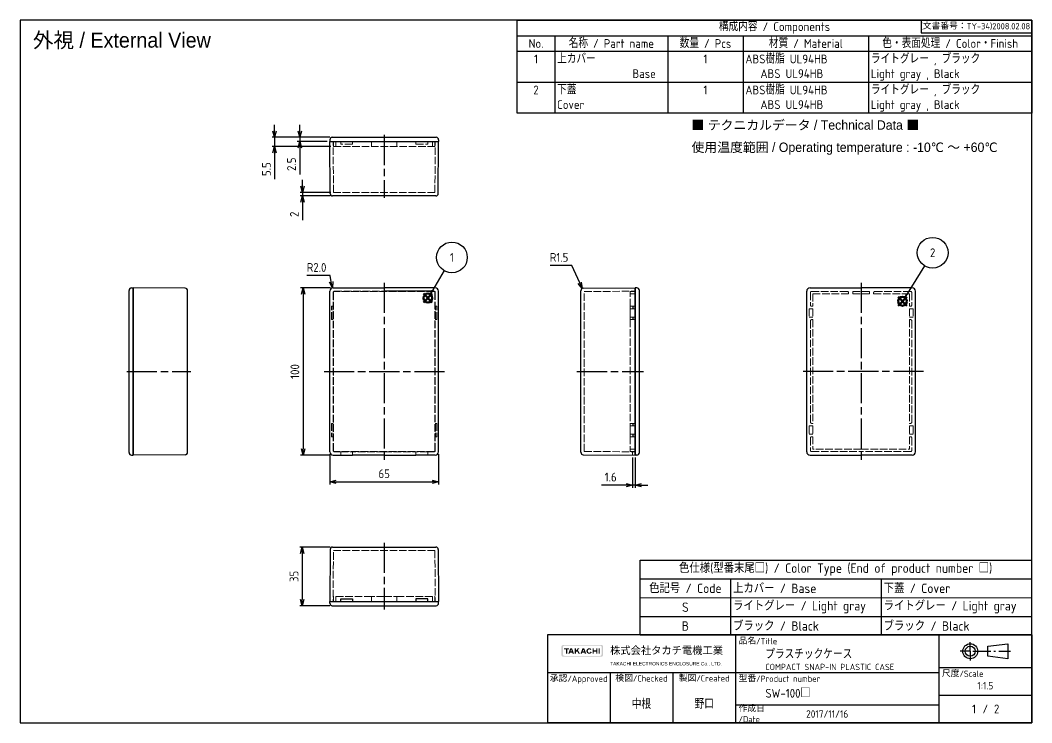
# Model space of a CAD drawing. Header units: millimetres. Extents: x 0 to 1248, y 0 to 420.
# Drawn here: x 0 to 604, y 0 to 420 of the extents above; entities that cross this region are included whole.
import ezdxf
from ezdxf.enums import TextEntityAlignment as Align

# ---------------------------------------------------------------- set-up
doc = ezdxf.new("R2010")
doc.units = ezdxf.units.MM
doc.header["$LTSCALE"] = 1.5
for name, pattern in [('AM_ISO02W050x2', [3.75, 3, -0.75]), ('AM_ISO08W050', [18, 12, -1.5, 3, -1.5]), ('gen7a', [6.875, 4.75, -0.875, 0.375, -0.875])]:
    doc.linetypes.add(name, pattern=pattern)
doc.layers.add('7A', color=4, linetype='gen7a')
doc.layers.add('RAHM2', color=1, linetype='Continuous')
doc.layers.add('AM_12', color=7, linetype='Continuous', lineweight=50, plot=False)
for name, color, linetype, lineweight in [('AM_5', 3, 'Continuous', 25), ('AM_7', 4, 'AM_ISO08W050', 25), ('AM_8', 1, 'Continuous', 25), ('Symbol (ISO)', 7, 'Continuous', 18), ('上ｶﾊﾞｰ', 7, 'Continuous', 25), ('上ｶﾊﾞｰ0', 7, 'AM_ISO02W050x2', 13), ('下蓋', 2, 'Continuous', 25), ('下蓋0', 2, 'AM_ISO02W050x2', 13), ('ﾎﾞﾃﾞｨｰ', 2, 'Continuous', 25)]:
    doc.layers.add(name, color=color, linetype=linetype, lineweight=lineweight)
doc.styles.add('ACISOTS', font='isocp.shx', dxfattribs={"height": 1, "bigfont": 'extfont.shx'})
doc.styles.add('Note Text (TK)', font='')
doc.styles.get("Standard").update_dxf_attribs({"font": 'ISOCP.SHX', "bigfont": 'EXTFONT.SHX'})
doc.styles.add('takachi1', font='', dxfattribs={"height": 2.5})
doc.styles.get('Note Text (TK)').set_extended_font_data('MS PGothic')
doc.styles.get('takachi1').set_extended_font_data('MS PGothic')
doc.dimstyles.new('AM_ISO$0', dxfattribs={"dimtxt": 3.5, "dimasz": 2.5, "dimexe": 1, "dimexo": 1, "dimgap": 1.5, "dimtad": 1, "dimdsep": 46, "dimtxsty": 'Standard', "dimblk": 'OPEN30', "dimcen": 0, "dimclrd": 3, "dimclre": 3, "dimclrt": 2, "dimadec": 0, "dimazin": 2, "dimtp": 0.1, "dimtm": 0.1, "dimtfac": 0.71, "dimtmove": 0, "dimatfit": 3, "dimldrblk": 'OPEN30', "dimfxl": 0, "dimlwd": -1, "dimlwe": -1, "dimarcsym": 0})
doc.dimstyles.new('AM_ISO$3', dxfattribs={"dimtxt": 3.5, "dimasz": 2.5, "dimexe": 1, "dimexo": 1, "dimgap": 1.5, "dimtad": 1, "dimtoh": 1, "dimdsep": 46, "dimtxsty": 'Standard', "dimblk": 'OPEN30', "dimcen": 0, "dimclrd": 3, "dimclre": 3, "dimclrt": 2, "dimadec": 0, "dimazin": 2, "dimtp": 0.1, "dimtm": 0.1, "dimtfac": 0.71, "dimtofl": 0, "dimtmove": 0, "dimatfit": 0, "dimldrblk": 'OPEN30', "dimfxl": 0, "dimlwd": -1, "dimlwe": -1, "dimarcsym": 0})

# ---------------------------------------------------------------- blocks, each defined once
blk = doc.blocks.new('TK-A3')
for p, q in [((359, 280), (359, 275)), ((359, 275), (403, 275))]:
    blk.add_line(p, q)
blk.add_lwpolyline([(0, 0), (403, 0), (403, 280), (0, 280.0000000000001)], close=True)
at = {"insert": (402.3592953827349, 276.108542987227), "char_height": 2.5, "width": 43.07840397728299, "attachment_point": 9}
blk.add_mtext('(文書番号：TY-34)2008.02.08', dxfattribs=at)
blk = doc.blocks.new('A$C0FAF06CF')
at = {"layer": 'AM_8'}
h = blk.add_hatch(color=1, dxfattribs=at)
edge = h.paths.add_edge_path()
edge.add_line((-8.013599999999968, -2.411500000000411), (8.013600000000068, -2.411500000000414))
edge.add_arc((8.013600000000054, -1.773380000000513), 0.6381199999999012, 270, 360)
edge.add_line((8.651719999999955, -1.773380000000513), (8.651719999999969, 1.773379999999486))
edge.add_arc((8.013600000000025, 1.773379999999429), 0.638119999999958, 5.103880138248065e-12, 90.0000000000013)
edge.add_line((8.013599999999997, 2.411499999999391), (-8.013599999999997, 2.411499999999387))
edge.add_arc((-8.013600000000025, 1.773379999999436), 0.638119999999951, 89.99999999999682, 179.9999999999955)
edge.add_line((-8.651719999999983, 1.773379999999486), (-8.651719999999983, -1.773380000000506))
edge.add_arc((-8.013600000000025, -1.773380000000458), 0.638119999999951, 180.0000000000043, 270.0000000000045)
edge = h.paths.add_edge_path(flags=16)
edge.add_line((-7.471939999999961, 2.092439999999486), (7.471940000000018, 2.092439999999479))
edge.add_arc((7.471940000000046, 1.550779999999479), 0.5416600000000003, 7.958078640513122e-13, 90.00000000000148, ccw=False)
edge.add_line((8.013600000000025, 1.550779999999486), (8.013600000000025, -1.550780000000506))
edge.add_arc((7.471940000000018, -1.550780000000502), 0.5416600000000074, 270, 359.99999999999966, ccw=False)
edge.add_line((7.471940000000018, -2.092440000000506), (-7.471939999999961, -2.092440000000513))
edge.add_arc((-7.471939999999961, -1.550780000000506), 0.5416600000000074, 180, 270, ccw=False)
edge.add_line((-8.013599999999968, -1.550780000000506), (-8.013599999999968, 1.550779999999486))
edge.add_arc((-7.471939999999961, 1.550779999999486), 0.5416600000000003, 90, 180, ccw=False)
for points in [[(-5.453699999999969, 0.5935999999994923), (-5.453699999999969, 1.038799999999492), (-7.531299999999987, 1.038799999999492), (-7.531299999999987, 0.5935999999994923), (-6.759619999999984, 0.5935999999994923), (-6.759619999999984, -1.224300000000516), (-6.225379999999973, -1.224300000000516), (-6.225379999999973, 0.5935999999994923)], [(-3.146079999999984, 1.038799999999492), (-3.146079999999984, -1.224300000000516), (-2.671199999999942, -1.224300000000516), (-2.671199999999942, -0.6184186206901412), (-2.193432261217481, -0.1027759420753025), (-1.520149446800417, -1.224300000000516), (-0.9571799999999939, -1.224300000000516), (-1.851807874889658, 0.2659306476478651), (-1.135707252964409, 1.038799999999492), (-1.788279380580377, 1.038799999999492), (-2.671199999999942, 0.08588602895155795), (-2.671199999999942, 1.038799999999492)], [(4.304715008555604, 1.038799999999492), (4.304715008555604, -1.224300000000516), (4.775885008555576, -1.224300000000516), (4.775885008555576, -0.3153500000005121), (5.829525008555606, -0.3153500000005121), (5.829525008555606, -1.224300000000516), (6.300695008555579, -1.224300000000516), (6.300695008555579, 1.038799999999492), (5.829525008555606, 1.038799999999492), (5.829525008555606, 0.1298499999994878), (4.775885008555576, 0.1298499999994878), (4.775885008555576, 1.038799999999492)], [(7.28013500855559, -1.224300000000516), (7.28013500855559, 1.038799999999492), (6.805255008555605, 1.038799999999492), (6.805255008555605, -1.224300000000516)]]:
    blk.add_hatch(color=1, dxfattribs=at).paths.add_polyline_path(points)
h = blk.add_hatch(color=1, dxfattribs=at)
h.paths.add_polyline_path([(-5.264049114754044, -1.224300000000516), (-5.084217508196673, -0.7345800000005109), (-4.161102491803263, -0.7345800000005109), (-3.981270885245877, -1.224300000000516), (-3.420619999999971, -1.224300000000516), (-4.251659999999958, 1.038799999999492), (-4.993659999999977, 1.038799999999492), (-5.82469999999995, -1.224300000000516)])
h.paths.add_polyline_path([(-4.332759934426207, -0.2671200000005083), (-4.912560065573729, -0.2671200000005083), (-4.622659999999968, 0.5223399999994971)], flags=16)
h = blk.add_hatch(color=1, dxfattribs=at)
h.paths.add_polyline_path([(-0.1961891147540484, -1.224300000000516), (-0.01635750819667692, -0.7345800000005109), (0.9067575081967476, -0.7345800000005109), (1.086589114754119, -1.224300000000516), (1.647240000000011, -1.224300000000516), (0.8162000000000376, 1.038799999999492), (0.07420000000001892, 1.038799999999492), (-0.7568399999999542, -1.224300000000516)])
h.paths.add_polyline_path([(0.7351000655737892, -0.2671200000005083), (0.1552999344262673, -0.2671200000005083), (0.4452000000000282, 0.5223399999994971)], flags=16)
h = blk.add_hatch(color=1, dxfattribs=at)
edge = h.paths.add_edge_path()
edge.add_ellipse((2.878960000000006, -0.09275000000052636), major_axis=(0, 0.7271600000000495), ratio=0.8673469387754512, start_angle=304.6510247185947, end_angle=609.4109213221484)
edge.add_line((3.469375036740871, -0.3484654247793539), (3.941135008555591, -0.5527900000005097))
edge.add_arc((2.878960000000006, -0.09275000000051214), 1.157520000000027, 38.550540790803325, 336.58201840165333, ccw=False)
edge.add_line((3.784208621486187, 0.6286219454599618), (3.397792961318373, 0.3206961337928842))
blk = doc.blocks.new('TK-仕様書(和英併記)NEW')
for p, q in [((0, 35), (-193, 35)), ((-193, 35), (-193, 0)), ((-118, 35), (-118, 0)), ((-37, 35), (-37, 0)), ((0, 35), (0, 0)), ((-17.5, 30.5), (-9.5, 31.5)), ((-17.5, 26.5), (-17.5, 30.5)), ((-9.5, 31.5), (-9.5, 25.5)), ((-9.5, 25.5), (-17.5, 26.5)), ((-37, 22), (0, 22)), ((-193, 19.99999999999994), (-37, 19.99999999999994)), ((-168.0000000000001, 19.99999999999994), (-168, 0)), ((-143.0000000000001, 19.99999999999994), (-143, 0)), ((-37, 11), (0, 11)), ((-37.00000000000011, 7), (-118, 7)), ((0, 0), (-193, 0))]:
    blk.add_line(p, q)
for radius in [3, 2]:
    blk.add_circle((-24.5, 28.5), radius)
at = {"layer": '7A'}
for p, q in [((-24.5, 28.5), (-28.5, 28.5)), ((-24.5, 28.5), (-24.5, 32.07478664473149)), ((-24.5, 28.5), (-24.5, 24.78991724228479)), ((-23.5, 28.5), (-8.5, 28.5))]:
    blk.add_line(p, q, dxfattribs=at)
at = {"xscale": 0.96, "yscale": 0.96, "zscale": 0.96}
blk.add_blockref('A$C0FAF06CF', (-179.073778946163, 28.68781725888325), dxfattribs=at)
at = {"attachment_point": 4}
for s, insert, char_height, width in [('{\\fMS Gothic|b0|i0|c128|p49;株式会社タカチ電機工業}', (-167.9945135240808, 28.68781725888325), 3, 42.88159814155517), ('{\\fArial|b0|i0|c128|p34;TAKACHI ELECTRONICS ENCLOSURE Co., LTD.}', (-167.9945135240808, 23.41115279672572), 1.4, 44.44830780058135)]:
    blk.add_mtext(s, dxfattribs=dict(at, insert=insert, char_height=char_height, width=width))
for tag, height, p in [('品名', 3.5, (-106.1561493930892, 27.24999999999994)), ('TITLE', 2.5, (-106.1561493930892, 22.24999999999994)), ('型番', 3.5, (-106.139168248561, 11.75))]:
    blk.add_attdef(tag, text='', height=height).set_placement(p, align=Align.MIDDLE_LEFT)
for tag, height, p in [('GEN-TITLE-SCA', 3, (-18.5, 14.79266317345349)), ('承認', 3.5, (-180.7195176573869, 7.729076668239944)), ('検図', 3.5, (-155.5000000000001, 7.729076668239941)), ('製図', 3.5, (-130.5000000000001, 7.729076668239941)), ('GEN-TITLE-DAT', 3, (-81.5, 3.5)), ('ページNO.', 3.5, (-23, 5.5)), ('総ページ数', 3.5, (-14, 5.5))]:
    blk.add_attdef(tag, text='', height=height).set_placement(p, align=Align.MIDDLE)
at = {"layer": 'RAHM2', "char_height": 2.5}
for s, insert, width, attachment_point in [('品名/Title', (-116.8002551371314, 33.80103540727967), 90, 1), ('尺度/Scale', (-35.80025513713144, 20.80103540727967), 20, 1), ('承認/Approved', (-180.5000000000001, 18.8010354072796), 22.21535073038012, 2), ('検図/Checked', (-155.5, 18.92584712714763), 19.8526851587086, 2), ('製図/Created', (-130.5, 18.95800561859733), 19.44564691649168, 2), ('型番/Product number', (-116.8002551371314, 18.80103540727961), 90, 1), ('作成日/Date', (-116.8002551371314, 3.5), 17.84866863742184, 4)]:
    blk.add_mtext(s, dxfattribs=dict(at, insert=insert, width=width, attachment_point=attachment_point))
at = {"layer": 'RAHM2', "color": 0, "insert": (-18.5, 5.5), "char_height": 3.5, "width": 4.469919821818735, "attachment_point": 5}
blk.add_mtext('/', dxfattribs=at)
blk = doc.blocks.new('*S19')
at = {"layer": 'AM_12', "color": 4}
for p, q in [((109.9688247167262, 256.1177543540159), (115.2188247167262, 261.3677543540159)), ((109.9688247167262, 261.3677543540159), (115.2188247167262, 256.1177543540159))]:
    blk.add_line(p, q, dxfattribs=at)
blk.add_circle((112.5938247167262, 258.7427543540159), 2.625, dxfattribs=at)
blk = doc.blocks.new('*S21')
at = {"layer": 'AM_12', "color": 4}
for p, q in [((334.2110313727676, 253.8616801403842), (339.4610313727676, 259.1116801403842)), ((334.2110313727676, 259.1116801403842), (339.4610313727676, 253.8616801403842))]:
    blk.add_line(p, q, dxfattribs=at)
blk.add_circle((336.8360313727676, 256.4866801403842), 2.625, dxfattribs=at)
blk = doc.blocks.new('*S22')
at = {"layer": 'AM_5', "color": 3}
blk.add_line((350.0433564467999, 277.7119006172803), (339.6096951884879, 260.9441782096338), dxfattribs=at)
blk.add_circle((354.8972681243104, 285.5125222384671), 9.1875, dxfattribs=at)
at = {"layer": 'AM_5', "color": 3, "linetype": 'Continuous'}
blk.add_trace([(339.0228544372985, 261.3093379768119), (340.1965359396772, 260.5790184424557), (336.8360313727676, 256.4866801403842)], dxfattribs=at)
at = {"layer": 'AM_5', "color": 7, "insert": (354.8972681243104, 285.5125222384671), "char_height": 5.25, "attachment_point": 5, "style": 'ACISOTS'}
blk.add_mtext('2', dxfattribs=at)
blk = doc.blocks.new('色記号')
at = {"color": 7}
for p, q in [((-156, 0), (-156, 29.81812500000061)), ((-156, 29.81812500000061), (0, 29.81812500000061)), ((-156, 22.31550000000061), (0, 22.31550000000061))]:
    blk.add_line(p, q, dxfattribs=at)
for p, q in [((0, 0), (0, 29.81812500000061)), ((-156, 0), (0, 0))]:
    blk.add_line(p, q)
at = {"color": 1}
for p, q in [((-120, 22.31549999999993), (-120, -6.821210263296962e-13)), ((-60, 22.31550000000061), (-60, 0)), ((-156, 14.81287500000062), (0, 14.90906250000032)), ((-156, 7.310250000000082), (0, 7.310250000000082))]:
    blk.add_line(p, q, dxfattribs=at)
at = {"layer": 'ﾎﾞﾃﾞｨｰ'}
blk.add_line((0, 0), (0, 0), dxfattribs=at)
at = {"color": 2, "style": 'ACISOTS'}
for s, insert, char_height, width, attachment_point in [('色仕様(型番末尾□) / Color Type (End of product number □) ', (-78.13025149518342, 26.06681250000062), 3.752000000000001, 156.2605029903668, 5), ('色記号 / Code ', (-138, 18.5641875000006), 3.75, 34.98545059399179, 5), ('上カバー / Base ', (-119, 18.5641875000006), 3.75, 40.9936088677498, 4), ('下蓋 / Cover ', (-59, 18.5641875000006), 3.75, 33.15632462906406, 4), ('S', (-138, 11.0615625000006), 3.75, 2.356863148598381, 5), ('ライトグレー / Light gray', (-119, 11.0615625000006), 3.75, 60.00000000000001, 4), ('ライトグレー / Light gray', (-59, 11.0615625000006), 3.75, 60.00000000000001, 4), ('B', (-138, 3.55893750000007), 3.75, 2.011593872479148, 5), ('ブラック / Black', (-119, 3.55893750000007), 3.75, 63.51942079608578, 4), ('ブラック / Black', (-59, 3.55893750000007), 3.75, 63.51942079608578, 4)]:
    blk.add_mtext(s, dxfattribs=dict(at, insert=insert, char_height=char_height, width=width, attachment_point=attachment_point))
blk = doc.blocks.new('_Open30')
at = {"color": 0, "linetype": 'ByBlock', "lineweight": -2}
for p, q in [((-1, 0.26794919), (0, 0)), ((0, 0), (-1, -0.26794919)), ((0, 0), (-1, 0))]:
    blk.add_line(p, q, dxfattribs=at)
blk = doc.blocks.new('*D68')
at = {"layer": 'AM_5', "color": 3, "transparency": 16777216}
for p, q in [((185.5022665375885, 260.0000000000003), (167.5022665375886, 260.0000000000003)), ((169.0022665375886, 256.2500000000003), (169.0022665375886, 163.7500000000001)), ((185.5022665375884, 160.0000000000001), (167.5022665375886, 160.0000000000001))]:
    blk.add_line(p, q, dxfattribs=at)
at = {"layer": 'Defpoints', "color": 0, "transparency": 16777216}
for p in [(187.0022665375885, 260.0000000000003), (169.0022665375886, 160.0000000000001), (187.0022665375884, 160.0000000000001)]:
    blk.add_point(p, dxfattribs=at)
at = {"layer": 'AM_5', "color": 3, "transparency": 16777216, "xscale": 3.75, "yscale": 3.75, "zscale": 3.75}
for p, rotation in [((169.0022665375886, 260.0000000000003), 90), ((169.0022665375886, 160.0000000000001), 270)]:
    blk.add_blockref('_Open30', p, dxfattribs=dict(at, rotation=rotation))
at = {"layer": 'AM_5', "color": 2, "transparency": 16777216, "insert": (164.1272665375886, 210.0000000000001), "char_height": 5.25, "attachment_point": 5, "rotation": 90}
blk.add_mtext('100', dxfattribs=at)
blk = doc.blocks.new('*D69')
at = {"layer": 'AM_5', "color": 3, "transparency": 16777216}
for p, q in [((185.0022665375884, 160.5), (185.0022665375884, 142.4999999999997)), ((250.0022665375886, 160.4999999999998), (250.0022665375886, 142.4999999999997)), ((188.7522665375884, 143.9999999999997), (246.2522665375886, 143.9999999999997))]:
    blk.add_line(p, q, dxfattribs=at)
at = {"layer": 'Defpoints', "color": 0, "transparency": 16777216}
for p in [(185.0022665375884, 162), (250.0022665375886, 161.9999999999998), (250.0022665375886, 143.9999999999997)]:
    blk.add_point(p, dxfattribs=at)
at = {"layer": 'AM_5', "color": 3, "transparency": 16777216, "xscale": 3.75, "yscale": 3.75, "zscale": 3.75, "rotation": 180}
blk.add_blockref('_Open30', (185.0022665375884, 143.9999999999997), dxfattribs=at)
at = {"layer": 'AM_5', "color": 3, "transparency": 16777216, "xscale": 3.75, "yscale": 3.75, "zscale": 3.75}
blk.add_blockref('_Open30', (250.0022665375886, 143.9999999999997), dxfattribs=at)
at = {"layer": 'AM_5', "color": 2, "transparency": 16777216, "insert": (217.5022665375885, 148.8749999999997), "char_height": 5.25, "attachment_point": 5}
blk.add_mtext('65', dxfattribs=at)
blk = doc.blocks.new('*D70')
at = {"layer": 'AM_5', "color": 3, "transparency": 16777216}
for p, q in [((185.2022977547452, 105.0009812197019), (167.0022665375888, 105.0009812197019)), ((168.5022665375888, 101.2509812197019), (168.5022665375888, 73.75098121970197)), ((185.0022665375886, 70.00098121970197), (167.0022665375888, 70.00098121970197))]:
    blk.add_line(p, q, dxfattribs=at)
at = {"layer": 'Defpoints', "color": 0, "transparency": 16777216}
for p in [(186.7022977547452, 105.0009812197019), (168.5022665375888, 70.00098121970197), (186.5022665375886, 70.00098121970197)]:
    blk.add_point(p, dxfattribs=at)
at = {"layer": 'AM_5', "color": 3, "transparency": 16777216, "xscale": 3.75, "yscale": 3.75, "zscale": 3.75}
for p, rotation in [((168.5022665375888, 105.0009812197019), 90), ((168.5022665375888, 70.00098121970197), 270)]:
    blk.add_blockref('_Open30', p, dxfattribs=dict(at, rotation=rotation))
at = {"layer": 'AM_5', "color": 2, "transparency": 16777216, "insert": (163.6272665375888, 87.50098121970184), "char_height": 5.25, "attachment_point": 5, "rotation": 90}
blk.add_mtext('35', dxfattribs=at)
blk = doc.blocks.new('*D71')
at = {"layer": 'AM_5', "color": 3, "transparency": 16777216}
for p, q in [((365.9018674861204, 158.5103225806455), (365.9018674861204, 140.499999)), ((367.5018674861761, 158.5), (367.5018674861761, 140.499999)), ((362.1518674861204, 141.999999), (347.3414344152542, 141.999999)), ((367.5018674861761, 141.999999), (365.9018674861204, 141.999999)), ((371.2518674861761, 141.999999), (375.0018674861761, 141.999999))]:
    blk.add_line(p, q, dxfattribs=at)
at = {"layer": 'Defpoints', "color": 0, "transparency": 16777216}
for p in [(365.9018674861204, 160.0103225806455), (367.5018674861761, 160), (365.9018674861204, 141.999999)]:
    blk.add_point(p, dxfattribs=at)
at = {"layer": 'AM_5', "color": 3, "transparency": 16777216, "xscale": 3.75, "yscale": 3.75, "zscale": 3.75}
blk.add_blockref('_Open30', (365.9018674861204, 141.999999), dxfattribs=at)
at = {"layer": 'AM_5', "color": 3, "transparency": 16777216, "xscale": 3.75, "yscale": 3.75, "zscale": 3.75, "rotation": 180}
blk.add_blockref('_Open30', (367.5018674861761, 141.999999), dxfattribs=at)
at = {"layer": 'AM_5', "color": 2, "transparency": 16777216, "insert": (352.8716509506874, 146.874999), "char_height": 5.25, "attachment_point": 5}
blk.add_mtext('1.6', dxfattribs=at)
blk = doc.blocks.new('*D72')
at = {"layer": 'AM_5', "color": 3, "transparency": 16777216}
for p, q in [((167.0022665375885, 353.7487833965636), (167.0022665375885, 357.4987833965636)), ((185.0022665375883, 349.9987833965636), (165.5022665375885, 349.9987833965636)), ((183.5022665375883, 347.498783396546), (165.5022665375885, 347.498783396546)), ((167.0022665375885, 349.9987833965636), (167.0022665375885, 347.498783396546)), ((167.0022665375885, 343.748783396546), (167.0022665375885, 327.7980043471663))]:
    blk.add_line(p, q, dxfattribs=at)
at = {"layer": 'Defpoints', "color": 0, "transparency": 16777216}
for p in [(167.0022665375885, 347.498783396546), (185.0022665375883, 347.498783396546), (186.5022665375883, 349.9987833965636)]:
    blk.add_point(p, dxfattribs=at)
at = {"layer": 'AM_5', "color": 3, "transparency": 16777216, "xscale": 3.75, "yscale": 3.75, "zscale": 3.75}
for p, rotation in [((167.0022665375885, 349.9987833965636), 270), ((167.0022665375885, 347.498783396546), 90)]:
    blk.add_blockref('_Open30', p, dxfattribs=dict(at, rotation=rotation))
at = {"layer": 'AM_5', "color": 2, "transparency": 16777216, "insert": (162.1267498053051, 333.898393871856), "char_height": 5.25, "attachment_point": 5, "rotation": 90}
blk.add_mtext('2.5', dxfattribs=at)
blk = doc.blocks.new('*D73')
at = {"layer": 'AM_5', "color": 3, "transparency": 16777216}
for p, q in [((152.0022665375886, 353.7487833965636), (152.0022665375886, 357.4987833965636)), ((185.0022665375883, 349.9987833965636), (150.5022665375886, 349.9987833965636)), ((152.0022665375886, 349.9987833965636), (152.0022665375886, 344.4987833965636)), ((185.7022665375883, 344.4987833965636), (150.5022665375886, 344.4987833965636)), ((152.0022665375886, 340.7487833965636), (152.0022665375886, 324.9313212763178))]:
    blk.add_line(p, q, dxfattribs=at)
at = {"layer": 'Defpoints', "color": 0, "transparency": 16777216}
for p in [(186.5022665375883, 349.9987833965636), (152.0022665375886, 344.4987833965636), (187.2022665375883, 344.4987833965636)]:
    blk.add_point(p, dxfattribs=at)
at = {"layer": 'AM_5', "color": 3, "transparency": 16777216, "xscale": 3.75, "yscale": 3.75, "zscale": 3.75}
for p, rotation in [((152.0022665375886, 349.9987833965636), 270), ((152.0022665375886, 344.4987833965636), 90)]:
    blk.add_blockref('_Open30', p, dxfattribs=dict(at, rotation=rotation))
at = {"layer": 'AM_5', "color": 2, "transparency": 16777216, "insert": (147.1272665375887, 330.9650523364406), "char_height": 5.25, "attachment_point": 5, "rotation": 90}
blk.add_mtext('5.5', dxfattribs=at)
blk = doc.blocks.new('*D75')
at = {"layer": 'AM_5', "color": 3, "transparency": 16777216}
for p, q in [((168.7022977547451, 320.7487833965636), (168.7022977547451, 324.4987833965636)), ((185.6990407311364, 316.9987833965636), (167.2022977547451, 316.9987833965636)), ((185.2022977547449, 314.9987833965636), (167.2022977547451, 314.9987833965636)), ((168.7022977547451, 316.9987833965636), (168.7022977547451, 314.9987833965636)), ((168.7022977547451, 311.2487833965636), (168.7022977547451, 300.4501564280597))]:
    blk.add_line(p, q, dxfattribs=at)
at = {"layer": 'Defpoints', "color": 0, "transparency": 16777216}
for p in [(168.7022977547451, 314.9987833965636), (186.7022977547449, 314.9987833965636), (187.1990407311364, 316.9987833965636)]:
    blk.add_point(p, dxfattribs=at)
at = {"layer": 'AM_5', "color": 3, "transparency": 16777216, "xscale": 3.75, "yscale": 3.75, "zscale": 3.75}
for p, rotation in [((168.7022977547451, 316.9987833965636), 270), ((168.7022977547451, 314.9987833965636), 90)]:
    blk.add_blockref('_Open30', p, dxfattribs=dict(at, rotation=rotation))
at = {"layer": 'AM_5', "color": 2, "transparency": 16777216, "insert": (163.8267810224617, 303.9744699123115), "char_height": 5.25, "attachment_point": 5, "rotation": 90}
blk.add_mtext('2', dxfattribs=at)
blk = doc.blocks.new('*D90')
at = {"layer": 'AM_5', "color": 3, "transparency": 16777216}
for p, q in [((185.1400901270631, 267.3157017457671), (171.3359562687954, 267.3157017457671)), ((185.8751597627967, 263.6384510566485), (185.1400901270631, 267.3157017457671))]:
    blk.add_line(p, q, dxfattribs=at)
at = {"layer": 'Defpoints', "color": 0, "transparency": 16777216}
for p in [(186.6102293985303, 259.96120036753), (187.394303676646, 256.0387996324703)]:
    blk.add_point(p, dxfattribs=at)
at = {"layer": 'AM_5', "color": 3, "transparency": 16777216, "xscale": 3.75, "yscale": 3.75, "zscale": 3.75, "rotation": 281.3042317273469}
blk.add_blockref('_Open30', (186.6102293985303, 259.96120036753), dxfattribs=at)
at = {"layer": 'AM_5', "color": 2, "transparency": 16777216, "insert": (177.1130231979294, 272.1912184780506), "char_height": 5.25, "attachment_point": 5}
blk.add_mtext('R2.0', dxfattribs=at)
blk = doc.blocks.new('*D91')
at = {"layer": 'AM_5', "color": 3, "transparency": 16777216}
for p, q in [((329.6310776412718, 273.359706069504), (316.663615521026, 273.359706069504)), ((334.3227132958274, 263.0763468054584), (329.6310776412718, 273.359706069504))]:
    blk.add_line(p, q, dxfattribs=at)
at = {"layer": 'Defpoints', "color": 0, "transparency": 16777216}
for p in [(335.8792520031799, 259.6646482178758), (337.1244829690619, 256.9352893478098)]:
    blk.add_point(p, dxfattribs=at)
at = {"layer": 'AM_5', "color": 3, "transparency": 16777216, "xscale": 3.75, "yscale": 3.75, "zscale": 3.75, "rotation": 294.5241649168228}
blk.add_blockref('_Open30', (335.8792520031799, 259.6646482178758), dxfattribs=at)
at = {"layer": 'AM_5', "color": 2, "transparency": 16777216, "insert": (322.0223465811492, 278.2347060695042), "char_height": 5.25, "attachment_point": 5}
blk.add_mtext('R1.5', dxfattribs=at)

msp = doc.modelspace()

# ---------------------------------------------------------------- linework, layer by layer
at = {"color": 7}
for p, q in [((297, 364.425), (297, 420)), ((297, 420), (604.5, 420)), ((604.5, 420), (604.5, 364.425)), ((604.5, 364.425), (297, 364.425))]:
    msp.add_line(p, q, dxfattribs=at)
at = {"color": 1}
for p, q in [((297, 410.7375), (604.5, 410.7375)), ((319.5, 410.7375), (319.5, 401.4749999999999)), ((387, 410.7375), (387, 401.4749999999999)), ((432, 410.7375), (432, 401.4749999999999)), ((507, 410.7375), (507, 401.4749999999999)), ((297, 401.4749999999999), (604.5, 401.4749999999999)), ((319.5, 401.4749999999999), (319.5, 382.95)), ((387, 401.4749999999999), (387, 382.95)), ((432, 401.4749999999999), (432, 382.95)), ((507, 401.4749999999999), (507, 382.95)), ((297, 382.95), (604.5, 382.95)), ((319.5, 382.95), (319.5, 364.425)), ((387, 382.95), (387, 364.425)), ((432, 382.95), (432, 364.425)), ((507, 382.95), (507, 364.425))]:
    msp.add_line(p, q, dxfattribs=at)
at = {"layer": 'AM_5', "color": 3}
msp.add_line((253.311003524158, 270.2944934045934), (246.3081739699942, 258.4447598384008), dxfattribs=at)
msp.add_circle((257.9853074489654, 278.2040470625775), 9.1875, dxfattribs=at)
at = {"layer": 'AM_5', "color": 3, "linetype": 'Continuous'}
msp.add_trace([(245.7131382618633, 258.796407714651), (246.9032096781251, 258.0931119621507), (243.6371431558186, 253.9250148909813)], dxfattribs=at)
at = {"layer": 'AM_7'}
for p, q in [((217.5022665375882, 351.4281958109858), (217.5022665375882, 313.859415235448)), ((217.5022665375884, 263), (217.5022665375884, 157)), ((217.5022665375884, 260), (217.5022665375884, 260)), ((502.5042663978533, 263), (502.5042663978533, 157)), ((63.71413971913637, 210), (101.9312912253146, 210)), ((181.5760752221336, 210.0000000000001), (253.5968318574592, 210.0000000000001)), ((332.6633298272224, 210), (372.5005828689915, 210)), ((539.8111254702145, 210), (465.8469257042253, 210)), ((217.5022665375886, 107.5860327941818), (217.5022665375886, 67.77975611194415))]:
    msp.add_line(p, q, dxfattribs=at)
at = {"layer": '上ｶﾊﾞｰ'}
for p, q in [((185.0022665375882, 347.4987833965635), (250.0022665375881, 347.4987833965636)), ((185.2023289712521, 316.4891061786054), (185.0022665375882, 347.4987833965635)), ((249.8022041039242, 316.4891061786055), (250.0022665375881, 347.4987833965636)), ((248.3022353204316, 314.9987833965636), (186.7022977547448, 314.9987833965635)), ((67.50266558905642, 160.0000000000003), (67.50266558905642, 260)), ((98.51234280701445, 259.7999375663358), (67.50266558900071, 260)), ((187.0022665375884, 260), (217.5022665375884, 260)), ((248.0022665375885, 260), (217.5022665375884, 260)), ((336.4921902681624, 259.7999375663358), (367.5018674861761, 260)), ((367.5018674861204, 160.0000000000003), (367.5018674861204, 260)), ((100.0026655890564, 161.7000312171569), (100.0026655890564, 258.2999687828431)), ((185.0022665375884, 162), (185.0022665375884, 258.0000000000002)), ((247.2522665375885, 258), (217.5022665375884, 258)), ((250.0022665375885, 162), (250.0022665375885, 258.0000000000002)), ((335.0018674861204, 161.7000312171569), (335.0018674861204, 258.2999687828431)), ((98.51234280701445, 160.2000624336642), (67.50266558900071, 160)), ((187.0022665375884, 160), (191.5022665375884, 160)), ((191.5022665375884, 160.0103225806454), (198.5022665375884, 160.0103225806454)), ((217.5022665375884, 160), (198.5022665375884, 160)), ((217.5022665375884, 160), (236.5022665375885, 160)), ((243.5022665375885, 160.0103225806454), (236.5022665375885, 160.0103225806454)), ((248.0022665375885, 160), (243.5022665375885, 160)), ((336.4921902681624, 160.2000624336642), (367.5018674861761, 160)), ((185.2023289712524, 103.51065843766), (185.0022665375886, 72.50098121970183)), ((186.7022977547451, 105.0009812197018), (248.302235320432, 105.0009812197019)), ((249.8022041039247, 103.5106584376601), (250.0022665375886, 72.50098121970194)), ((191.5022665375886, 72.50098121970183), (191.5022665375886, 74.10098121970196)), ((191.5022665375886, 74.10098121970196), (198.5022665375886, 74.10098121970202)), ((198.5022665375886, 74.10098121970202), (198.5022665375886, 72.50098121970188)), ((236.5022665375887, 74.10098121970202), (236.5022665375887, 72.50098121970188)), ((243.5022665375887, 74.10098121970202), (236.5022665375887, 74.10098121970202)), ((243.5022665375887, 72.50098121970188), (243.5022665375887, 74.10098121970202)), ((185.0022665375886, 72.50098121970183), (250.0022665375886, 72.50098121970171))]:
    msp.add_line(p, q, dxfattribs=at)
for centre, radius, start, end in [((186.7022977547448, 316.4987833965635), 1.5, 180.3696450618496, 270), ((248.3022353204316, 316.4987833965636), 1.5, 270, 359.6303549381569), ((187.0022665375883, 258.0000000000002), 2, 89.99999999999675, 180), ((248.0022665375886, 258.0000000000002), 2, 0, 90.00000000000652), ((98.50266558905636, 258.2999687828431), 1.5, 6.513775987637282e-12, 89.63035493815039), ((336.5018674861204, 258.2999687828431), 1.5, 90.36964506184961, 179.9999999999935), ((98.50266558905636, 161.7000312171569), 1.5, 270.3696450618496, 359.9999999999935), ((187.0022665375883, 161.9999999999998), 2, 180, 270.0000000000032), ((248.0022665375886, 161.9999999999998), 2, 270, 0), ((336.5018674861204, 161.7000312171569), 1.5, 180.0000000000065, 269.6303549381504), ((186.7022977547451, 103.5009812197018), 1.5, 90, 179.6303549381504), ((248.302235320432, 103.5009812197019), 1.5, 0.3696450618496145, 90)]:
    msp.add_arc(centre, radius, start, end, dxfattribs=at)
at = {"layer": '上ｶﾊﾞｰ0'}
for p, q in [((187.1990407311363, 316.9987833965635), (187.0022665375883, 347.4987833965635)), ((191.5022665375881, 345.8987833965635), (191.5022665375881, 347.4987833965635)), ((198.5022665375881, 345.8987833965635), (191.5022665375881, 345.8987833965635)), ((198.5022665375881, 347.4987833965635), (198.5022665375881, 345.8987833965635)), ((236.5022665375884, 347.4987833965635), (236.5022665375884, 345.8987833965635)), ((236.5022665375884, 345.8987833965635), (243.5022665375884, 345.8987833965635)), ((243.5022665375884, 345.8987833965635), (243.5022665375884, 347.4987833965635)), ((247.8054923440401, 316.9987833965636), (248.0022665375881, 347.4987833965636)), ((247.8054923440401, 316.9987833965636), (187.1990407311363, 316.9987833965635)), ((187.0022665375884, 162.75), (187.0022665375884, 257.25)), ((187.2022665375884, 162.7), (187.2022665375884, 257.3)), ((247.3022665375885, 257.8), (187.7022665375884, 257.8)), ((187.7522665375884, 258), (217.5022665375884, 258)), ((247.8022665375885, 257.3), (247.8022665375885, 162.7)), ((248.0022665375885, 162.75), (248.0022665375884, 257.25)), ((337.0018674861204, 257.803225806452), (367.5018674861204, 258)), ((337.0018674861204, 162.196774193548), (337.0018674861204, 257.8032258064521)), ((186.0022665375884, 249), (187.0022665375884, 249)), ((186.0022665375884, 241), (186.0022665375884, 249)), ((186.8022665375884, 241), (186.8022665375884, 249)), ((249.0022665375885, 249), (248.0022665375885, 249)), ((248.2022665375885, 241), (248.2022665375885, 249)), ((249.0022665375885, 241), (249.0022665375885, 249)), ((364.4218674861204, 249), (367.5018674861204, 249)), ((364.4218674861204, 249), (364.4218674861204, 241)), ((366.0218674861204, 249), (366.0218674861204, 247.5)), ((366.3218674861204, 249), (366.3218674861204, 247.5)), ((366.0218674861204, 242.5), (366.0218674861204, 241)), ((366.3218674861204, 242.5), (366.3218674861204, 241)), ((186.0022665375884, 241), (187.0022665375884, 241)), ((249.0022665375885, 241), (248.0022665375885, 241)), ((364.4218674861204, 241), (367.5018674861204, 241)), ((186.0022665375884, 179), (186.0022665375884, 171)), ((186.0022665375884, 179), (187.0022665375884, 179)), ((186.8022665375884, 179), (186.8022665375884, 171)), ((249.0022665375885, 179), (248.0022665375885, 179)), ((248.2022665375885, 179), (248.2022665375885, 171)), ((249.0022665375885, 179), (249.0022665375885, 171)), ((364.4218674861204, 171), (364.4218674861204, 179)), ((364.4218674861204, 179), (367.5018674861204, 179)), ((366.0218674861204, 177.5), (366.0218674861204, 179)), ((366.3218674861204, 177.5), (366.3218674861204, 179)), ((186.0022665375884, 171), (187.0022665375884, 171)), ((249.0022665375885, 171), (248.0022665375885, 171)), ((364.4218674861204, 171), (367.5018674861204, 171)), ((366.0218674861204, 171), (366.0218674861204, 172.5)), ((366.3218674861204, 171), (366.3218674861204, 172.5)), ((247.3022665375885, 162.2), (187.7022665375884, 162.2)), ((187.7522665375884, 162), (191.5022665375884, 162)), ((191.5022665375884, 162.0103225806452), (198.5022665375884, 162.0103225806452)), ((191.5022665375884, 160), (191.5022665375884, 162.0103225806452)), ((198.5022665375884, 160), (198.5022665375884, 162.0103225806452)), ((217.5022665375884, 162), (198.5022665375884, 162)), ((217.5022665375884, 162), (236.5022665375885, 162)), ((243.5022665375885, 162.0103225806452), (236.5022665375885, 162.0103225806452)), ((236.5022665375885, 160), (236.5022665375885, 162.0103225806452)), ((243.5022665375885, 160), (243.5022665375885, 162.0103225806452)), ((247.2522665375885, 162), (243.5022665375885, 162)), ((337.0018674861204, 162.196774193548), (367.5018674861204, 162)), ((365.9018674861204, 162.0103225806452), (365.9018674861204, 160.0103225806454)), ((247.8054923440401, 103.0012166034366), (187.1990407311363, 103.0012166034368)), ((247.8054923440401, 103.0012166034366), (248.0022680561928, 72.50098121970211)), ((187.1616331966827, 102.0019165101884), (186.9713045819057, 72.500981219702))]:
    msp.add_line(p, q, dxfattribs=at)
for centre, radius, start, end in [((187.7522665375884, 257.25), 0.75, 90, 180), ((187.7022665375885, 257.2999999999999), 0.5, 90.00000000001303, 179.999999999987), ((247.2522665375885, 257.25), 0.75, 0, 90), ((247.3022665375885, 257.3), 0.5, 6.513775987637282e-12, 90), ((187.7522665375884, 162.75), 0.75, 180, 270), ((187.7022665375884, 162.7), 0.5, 180, 270), ((247.2522665375885, 162.75), 0.75, 270, 0), ((247.3022665375885, 162.7), 0.5, 270, 0)]:
    msp.add_arc(centre, radius, start, end, dxfattribs=at)
at = {"layer": '下蓋'}
for p, q in [((185.0022665375883, 348.4987833965635), (185.0022665375883, 347.4987833965635)), ((185.0022665375883, 347.4987833965636), (250.0022665375881, 347.4987833965636)), ((186.5022665375882, 349.9987833965635), (248.5022665375881, 349.9987833965636)), ((250.0022665375881, 348.4987833965636), (250.0022665375881, 347.4987833965636)), ((66.50266558905642, 260), (67.50266558905642, 260)), ((67.50266558905639, 260), (67.50266558905645, 160)), ((367.5018674861204, 260), (367.5018674861204, 160)), ((368.5018674861204, 260), (367.5018674861204, 260)), ((472.0042663978533, 260), (502.5042663978533, 260)), ((533.0042663978533, 260), (502.5042663978533, 260)), ((65.00266558905642, 161.5), (65.00266558905642, 258.5)), ((370.0018674861204, 161.5), (370.0018674861204, 258.5)), ((470.0042663978533, 162), (470.0042663978533, 258)), ((535.0042663978533, 162), (535.0042663978533, 258)), ((66.50266558905642, 160), (67.50266558905642, 160)), ((368.5018674861204, 160), (367.5018674861204, 160)), ((472.0042663978533, 160), (502.5042663978533, 160)), ((533.0042663978533, 160), (502.5042663978533, 160)), ((185.0022665375886, 71.50098121970194), (185.0022665375886, 72.50098121970194)), ((185.0022665375886, 72.50098121970194), (250.0022665375886, 72.50098121970206)), ((186.5022665375886, 70.00098121970194), (248.5022665375887, 70.00098121970206)), ((250.0022665375886, 71.50098121970206), (250.0022665375886, 72.50098121970206))]:
    msp.add_line(p, q, dxfattribs=at)
for centre, radius, start, end in [((186.5022665375883, 348.4987833965635), 1.5, 90, 180), ((248.5022665375882, 348.4987833965636), 1.5, 0, 90), ((66.50266558905642, 258.5), 1.5, 90.00000000000325, 180), ((368.5018674861204, 258.5), 1.5, 0, 89.99999999999675), ((472.0042663978531, 258), 2, 90, 180), ((533.0042663978534, 258), 2, 0, 90), ((66.50266558905642, 161.5), 1.5, 180, 269.9999999999968), ((368.5018674861204, 161.5), 1.5, 270.0000000000032, 0), ((472.0042663978531, 162), 2, 180, 270), ((533.0042663978534, 162), 2, 270, 0), ((186.5022665375886, 71.50098121970194), 1.5, 180, 270), ((248.5022665375887, 71.50098121970206), 1.5, 270, 0)]:
    msp.add_arc(centre, radius, start, end, dxfattribs=at)
at = {"layer": '下蓋0'}
for p, q in [((187.2022665375882, 344.4987833965635), (187.2022665375883, 347.4987833965635)), ((188.6022665375883, 347.4987833965635), (188.6022665375883, 344.4987833965635)), ((210.0022665375882, 347.4987833965636), (210.0022665375882, 344.4987833965634)), ((225.0022665375882, 347.4987833965636), (225.0022665375882, 344.4987833965634)), ((246.4022665375881, 344.4987833965636), (246.4022665375881, 347.4987833965636)), ((247.8022665375881, 344.4987833965636), (247.8022665375882, 347.4987833965636)), ((187.2022665375882, 344.498783396563), (247.8022665375881, 344.4987833965636)), ((364.5018674861204, 257.9000000000001), (367.5018674861204, 257.9000000000001)), ((364.5018674861204, 249), (364.5018674861204, 257.9000000000001)), ((364.5018674861204, 256.4000000000001), (367.5018674861204, 256.4000000000001)), ((472.2042663978533, 257.1499999999999), (472.2042663978534, 249.7499999999998)), ((494.2542663978533, 257.8999999999999), (472.9542663978533, 257.8999999999999)), ((495.0042663978533, 256.3999999999999), (473.6042663978534, 256.3999999999999)), ((473.6042663978534, 256.3999999999999), (473.6042663978534, 248.9999999999999)), ((495.0042663978533, 256.3999999999999), (495.0042663978533, 257.1499999999999)), ((497.5042663978533, 257.9), (507.5042663978533, 257.9)), ((497.5042663978533, 256.4), (497.5042663978533, 257.9)), ((497.5042663978533, 256.4), (507.5042663978533, 256.4)), ((507.5042663978533, 256.4), (507.5042663978533, 257.9)), ((510.0042663978533, 256.3999999999999), (510.0042663978533, 257.1499999999999)), ((510.0042663978533, 256.3999999999999), (531.4042663978531, 256.3999999999999)), ((510.7542663978533, 257.8999999999999), (532.0542663978532, 257.8999999999999)), ((531.4042663978531, 256.3999999999999), (531.4042663978531, 248.9999999999999)), ((532.8042663978532, 257.1499999999999), (532.8042663978531, 249.7499999999998)), ((367.5018674861204, 249), (364.5018674861204, 249)), ((473.6042663978534, 248.9999999999999), (472.9542663978534, 248.9999999999998)), ((531.4042663978531, 248.9999999999999), (532.0542663978531, 248.9999999999998)), ((364.5018674861204, 242.5), (364.5018674861204, 247.5)), ((367.5018674861204, 247.5), (364.5018674861204, 247.5)), ((364.5018674861204, 242.5), (367.5018674861204, 242.5)), ((471.4542663978533, 247.4999999999999), (471.4542663978533, 242.4999999999999)), ((473.6042663978534, 247.4999999999999), (471.4542663978533, 247.4999999999999)), ((473.6042663978534, 242.4999999999999), (471.4542663978533, 242.4999999999999)), ((473.6042663978534, 247.4999999999999), (473.6042663978534, 242.4999999999999)), ((531.4042663978531, 247.4999999999999), (531.4042663978531, 242.4999999999999)), ((531.4042663978531, 247.4999999999999), (533.5542663978532, 247.4999999999999)), ((531.4042663978531, 242.4999999999999), (533.5542663978532, 242.4999999999999)), ((533.5542663978532, 247.4999999999999), (533.5542663978532, 242.4999999999999)), ((364.5018674861204, 240.9999999999999), (364.5018674861204, 179)), ((364.5018674861204, 241), (367.5018674861204, 241)), ((472.2042663978533, 240.2499999999999), (472.2042663978533, 179.7499999999999)), ((473.6042663978534, 240.9999999999999), (472.9542663978533, 240.9999999999999)), ((473.6042663978534, 240.9999999999999), (473.6042663978534, 178.9999999999999)), ((531.4042663978531, 240.9999999999999), (531.4042663978531, 178.9999999999999)), ((531.4042663978531, 240.9999999999999), (532.0542663978532, 240.9999999999999)), ((532.8042663978532, 240.2499999999999), (532.8042663978532, 179.7499999999999)), ((364.5018674861204, 179), (367.5018674861204, 179)), ((364.5018674861204, 177.5), (364.5018674861204, 172.5)), ((364.5018674861204, 177.5), (367.5018674861204, 177.5)), ((471.4542663978533, 177.4999999999999), (471.4542663978533, 172.4999999999999)), ((473.6042663978534, 177.4999999999999), (471.4542663978533, 177.4999999999999)), ((473.6042663978534, 178.9999999999999), (472.9542663978533, 178.9999999999999)), ((473.6042663978534, 177.4999999999999), (473.6042663978534, 172.4999999999999)), ((531.4042663978531, 178.9999999999999), (532.0542663978532, 178.9999999999999)), ((531.4042663978531, 177.4999999999999), (531.4042663978531, 172.4999999999999)), ((531.4042663978531, 177.4999999999999), (533.5542663978532, 177.4999999999999)), ((533.5542663978532, 177.4999999999999), (533.5542663978532, 172.4999999999999)), ((367.5018674861204, 172.5), (364.5018674861204, 172.5)), ((364.5018674861204, 171), (364.5018674861204, 162.0999999999999)), ((367.5018674861204, 171), (364.5018674861204, 171)), ((473.6042663978534, 172.4999999999999), (471.4542663978533, 172.4999999999999)), ((472.2042663978534, 170.2499999999998), (472.2042663978533, 162.8499999999999)), ((473.6042663978534, 170.9999999999999), (472.9542663978534, 170.9999999999998)), ((473.6042663978534, 170.9999999999999), (473.6042663978534, 163.5999999999999)), ((531.4042663978531, 172.4999999999999), (533.5542663978532, 172.4999999999999)), ((531.4042663978531, 170.9999999999999), (531.4042663978531, 163.5999999999999)), ((531.4042663978531, 170.9999999999999), (532.0542663978531, 170.9999999999998)), ((532.8042663978531, 170.2499999999998), (532.8042663978532, 162.8499999999999)), ((364.5018674861204, 163.5999999999999), (367.5018674861204, 163.5999999999999)), ((502.5042663978534, 163.5999999999999), (473.6042663978534, 163.5999999999999)), ((502.5042663978531, 163.5999999999999), (531.4042663978531, 163.5999999999999)), ((364.5018674861204, 162.0999999999999), (367.5018674861204, 162.0999999999999)), ((472.9542663978533, 162.0999999999999), (502.5042663978534, 162.0999999999999)), ((532.0542663978532, 162.0999999999999), (502.5042663978531, 162.0999999999999)), ((210.0022665375886, 75.50098121970177), (187.2022665375886, 75.50098121970177)), ((187.2022665375886, 75.50098121970177), (187.2022665375886, 72.50098121970177)), ((188.6022665375886, 75.50098121970177), (188.6022665375886, 72.50098121970177)), ((217.5022665375886, 75.50098121970177), (210.0022665375886, 75.50098121970177)), ((210.0022665375886, 75.50098121970177), (210.0022665375886, 72.50098121970177)), ((217.5022665375882, 75.50098121970177), (225.0022665375882, 75.50098121970177)), ((225.0022665375882, 75.50098121970177), (225.0022665375882, 72.50098121970177)), ((225.0022665375882, 75.50098121970177), (247.8022665375882, 75.50098121970177)), ((246.4022665375882, 75.50098121970177), (246.4022665375882, 72.50098121970177)), ((247.8022665375882, 75.50098121970177), (247.8022665375882, 72.50098121970177))]:
    msp.add_line(p, q, dxfattribs=at)
for centre, start, end in [((472.9542663978534, 257.1499999999997), 90, 179.9999999999935), ((494.2542663978533, 257.1499999999999), 0, 90), ((510.7542663978533, 257.1499999999999), 90, 180), ((532.0542663978531, 257.1499999999997), 6.513775987637282e-12, 90), ((472.9542663978534, 249.7499999999998), 180, 270), ((532.0542663978531, 249.7499999999998), 270, 0), ((472.9542663978533, 240.2499999999999), 90, 180), ((532.0542663978532, 240.2499999999999), 0, 90), ((472.9542663978533, 179.7499999999999), 180, 270), ((532.0542663978532, 179.7499999999999), 270, 0), ((472.9542663978534, 170.2499999999998), 90, 180), ((532.0542663978531, 170.2499999999998), 0, 90), ((472.9542663978533, 162.8499999999999), 180, 270), ((532.0542663978532, 162.8499999999999), 270, 0)]:
    msp.add_arc(centre, 0.75, start, end, dxfattribs=at)

# ---------------------------------------------------------------- block references
at = {"lineweight": 0, "xscale": 1.5, "yscale": 1.5, "zscale": 1.5}
msp.add_blockref('TK-A3', (0, 0), dxfattribs=at)
at = {"xscale": 1.5, "yscale": 1.5, "zscale": 1.5}
msp.add_blockref('色記号', (604.5, 52.5), dxfattribs=at)
at = {"lineweight": 0, "xscale": 1.5, "yscale": 1.5, "zscale": 1.5}
msp.add_blockref('TK-仕様書(和英併記)NEW', (604.5, 0), dxfattribs=at).add_auto_attribs({'検図': '中根', '製図': '野口', '品名': 'プラスチックケース', '型番': 'SW-100□', 'TITLE': 'COMPACT SNAP-IN PLASTIC CASE', 'GEN-TITLE-DAT': '2017/11/16', 'GEN-TITLE-SCA': '1:1.5', 'ページNO.': '1', '総ページ数': '2'})
at = {"layer": 'AM_12'}
for name, p in [('*S19', (131.0433184390924, -4.817739463034513)), ('*S21', (190.3584830012079, -4.505352422609917))]:
    msp.add_blockref(name, p, dxfattribs=at)
at = {"layer": 'AM_5'}
msp.add_blockref('*S22', (190.3584830012079, -4.505352422609917), dxfattribs=at)

# ---------------------------------------------------------------- texts
at = {"color": 2, "insert": (450.75, 415.3687500000001), "char_height": 5.25, "attachment_point": 5, "style": 'ACISOTS'}
msp.add_mtext('構成内容 / Components', dxfattribs=at)
at = {"insert": (7.579921077829567, 412.5936407644467), "char_height": 9, "attachment_point": 1, "style": 'takachi1'}
msp.add_mtext_dynamic_manual_height_columns('外視 / External View', width=119.2333850404902, gutter_width=12.5, heights=[0], dxfattribs=at)
at = {"color": 2, "char_height": 5.25, "style": 'ACISOTS'}
for s, insert, width, attachment_point in [('No.', (308.25, 408.7125000000001), 19.8, 2), ('名称 / Part name', (353.25, 408.7125000000001), 64.80000000000001, 2), ('数量 / Pcs', (409.5, 408.7125000000001), 42.3, 2), ('材質 / Material', (469.5, 408.7125000000001), 72.30000000000001, 2), ('色・表面処理 / Color・Finish', (555.75, 408.7125000000001), 94.8, 2), ('1', (308.25, 399.45), 19.8, 2), ('上カバー                             Base', (320.85, 399.45), 64.80000000000001, 1), ('1', (409.5, 399.45), 42.3, 2), ('ABS樹脂 UL94HB           ABS UL94HB', (433.35, 399.45), 72.30000000000001, 1), ('ライトグレー , ブラック          Light gray , Black', (508.3499999999999, 399.45), 94.8, 1), ('2', (308.25, 380.925), 19.8, 2), ('下蓋\u3000\u3000\u3000\u3000\u3000\u3000\u3000\u3000\u3000Cover', (320.85, 380.925), 64.80000000000001, 1), ('1', (409.5, 380.925), 42.3, 2), ('ABS樹脂 UL94HB           ABS UL94HB', (433.35, 380.925), 72.30000000000001, 1), ('ライトグレー , ブラック          Light gray , Black', (508.3499999999999, 380.925), 94.8, 1)]:
    msp.add_mtext(s, dxfattribs=dict(at, insert=insert, width=width, attachment_point=attachment_point))
at = {"layer": 'AM_5', "color": 7, "insert": (257.9853074489654, 278.2040470625775), "char_height": 5.25, "attachment_point": 5, "style": 'ACISOTS'}
msp.add_mtext('1', dxfattribs=at)
at = {"layer": 'Symbol (ISO)', "color": 7, "insert": (401.1679536588293, 349.8563512062051), "char_height": 5.625, "width": 197.4082061147464, "attachment_point": 4, "line_spacing_factor": 1.418181777000427, "style": 'Note Text (TK)'}
msp.add_mtext('■ テクニカルデータ / Technical Data ■\\P使用温度範囲 / Operating temperature : -10℃ ～ +60℃', dxfattribs=at)

# ---------------------------------------------------------------- dimensions: what is measured, and where the dimension line sits
at = {"layer": 'AM_5'}
for base, p1, p2, override, picture, middle in [((152.0022665375886, 344.4987833965636), (186.5022665375883, 349.9987833965635), (187.2022665375882, 344.4987833965635), {"dimscale": 1.5}, '*D73', (147.1272665375887, 330.9650523364406)), ((167.0022665375885, 347.498783396546), (186.5022665375883, 349.9987833965635), (185.0022665375883, 347.4987833965459), {"dimscale": 1.5}, '*D72', (162.1267498053051, 333.898393871856)), ((168.7022977547451, 314.9987833965636), (187.1990407311363, 316.9987833965635), (186.7022977547448, 314.9987833965635), {"dimscale": 1.5, "dimpost": ''}, '*D75', (163.8267810224617, 303.9744699123115)), ((169.0022665375886, 160.0000000000001), (187.0022665375884, 260.0000000000002), (187.0022665375884, 160), {"dimscale": 1.5, "dimpost": ''}, '*D68', (164.1272665375886, 210.0000000000001)), ((168.5022665375888, 70.00098121970197), (186.7022977547451, 105.0009812197018), (186.5022665375886, 70.00098121970194), {"dimscale": 1.5}, '*D70', (163.6272665375888, 87.50098121970184))]:
    dim = msp.add_linear_dim(base=base, p1=p1, p2=p2, angle=90, dimstyle='AM_ISO$0', override=override, dxfattribs=at)
    dim.commit()
    dim.dimension.update_dxf_attribs({"geometry": picture, "text_midpoint": middle})
for p1, p2, text, picture, middle in [((337.1244829690619, 256.9352893478098), (335.8792520031799, 259.6646482178758), 'R1.5', '*D91', (322.0223465811492, 273.3597060695042)), ((187.394303676646, 256.0387996324703), (186.6102293985303, 259.96120036753), 'R2.0', '*D90', (177.1130231979294, 267.3157017457671))]:
    dim = msp.add_diameter_dim_2p(p1=p1, p2=p2, text=text, dimstyle='AM_ISO$3', override={"dimscale": 1.5, "dimpost": ''}, dxfattribs=at)
    dim.commit()
    dim.dimension.update_dxf_attribs({"geometry": picture, "text_midpoint": middle, "dimtype": 163})
for base, p1, p2, picture, middle in [((250.0022665375886, 143.9999999999997), (185.0022665375884, 162), (250.0022665375886, 161.9999999999998), '*D69', (217.5022665375885, 148.8749999999997)), ((365.9018674861204, 141.999999), (367.5018674861761, 160), (365.9018674861204, 160.0103225806455), '*D71', (352.8716509506874, 146.874999))]:
    dim = msp.add_linear_dim(base=base, p1=p1, p2=p2, dimstyle='AM_ISO$0', override={"dimscale": 1.5}, dxfattribs=at)
    dim.commit()
    dim.dimension.update_dxf_attribs({"geometry": picture, "text_midpoint": middle})

doc.saveas('drawing.dxf')
